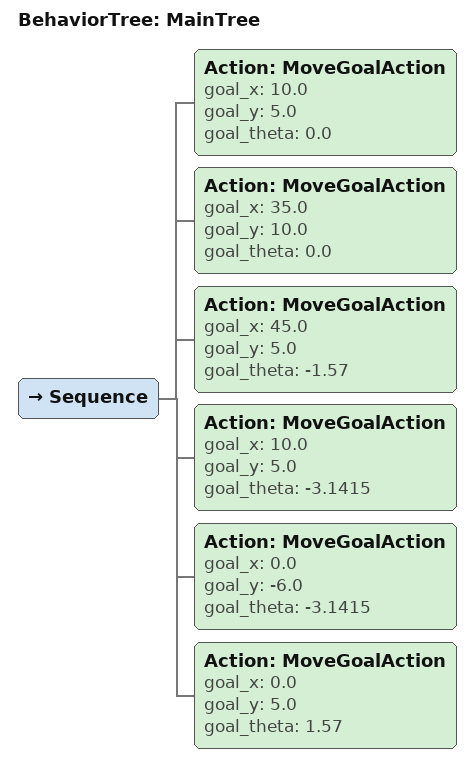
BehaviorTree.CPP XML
<root main_tree_to_execute = "MainTree" >
    <BehaviorTree ID="MainTree">
        <Sequence>
            <Action ID="MoveGoalAction" goal_x="10.0" goal_y="5.0" goal_theta="0.0"/>

            <Action ID="MoveGoalAction" goal_x="35.0" goal_y="10.0" goal_theta="0.0"/>

            <Action ID="MoveGoalAction" goal_x="45.0" goal_y="5.0" goal_theta="-1.57"/>

            <Action ID="MoveGoalAction" goal_x="10.0" goal_y="5.0" goal_theta="-3.1415"/>

            <Action ID="MoveGoalAction" goal_x="0.0" goal_y="-6.0" goal_theta="-3.1415"/>

            <Action ID="MoveGoalAction" goal_x="0.0" goal_y="5.0" goal_theta="1.57"/>
        </Sequence>
    </BehaviorTree>
</root>
